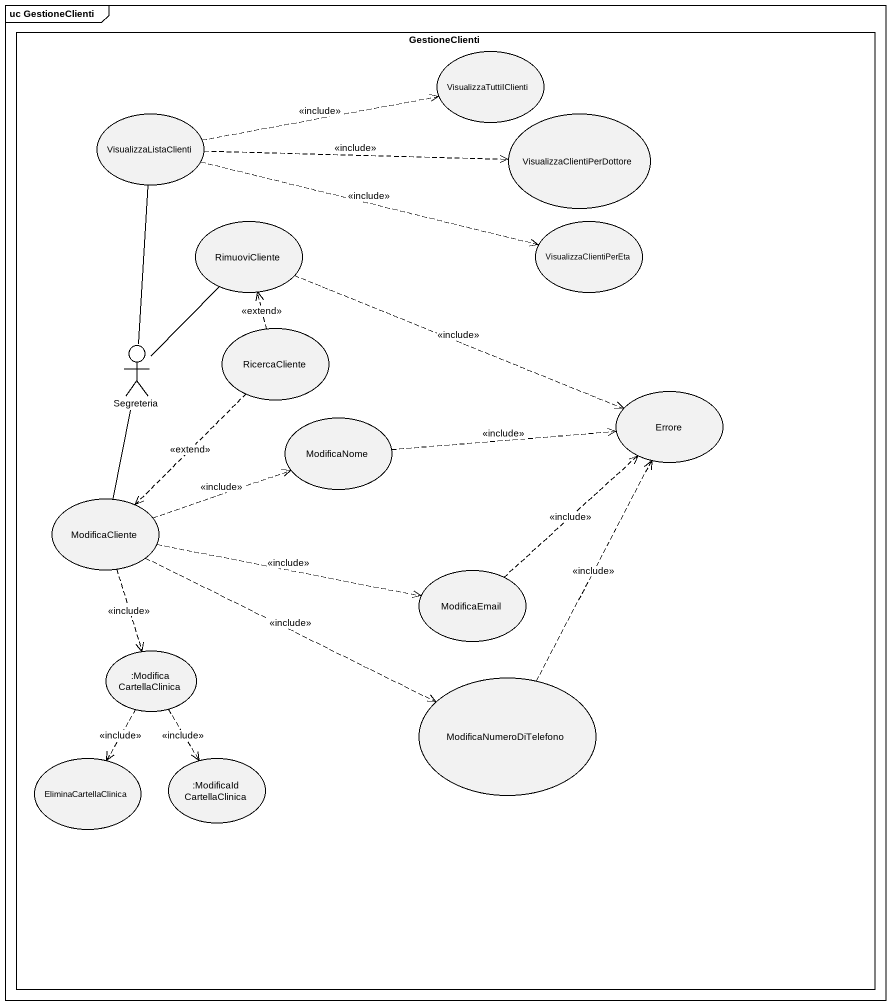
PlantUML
@startuml
mainframe uc GestioneClienti
rectangle GestioneClienti {
  usecase VisualizzaTuttiIClienti
  usecase VisualizzaListaClienti
  usecase VisualizzaClientiPerDottore
  usecase RimuoviCliente
  usecase VisualizzaClientiPerEta
  actor Segreteria
  usecase RicercaCliente
  usecase Errore
  usecase ModificaNome
  usecase ModificaCliente
  usecase ModificaEmail
  usecase ":ModificaCartellaClinica" as ModificaCartellaClinica
  usecase ModificaNumeroDiTelefono
  usecase EliminaCartellaClinica
  usecase ":ModificaIdCartellaClinica" as ModificaIdCartellaClinica
}
VisualizzaListaClienti .right.> VisualizzaTuttiIClienti : <<include>>
VisualizzaListaClienti .right.> VisualizzaClientiPerDottore : <<include>>
VisualizzaListaClienti .right.> VisualizzaClientiPerEta : <<include>>
RimuoviCliente .right.> Errore : <<include>>
Segreteria -up- VisualizzaListaClienti
Segreteria -up- RimuoviCliente
Segreteria -- ModificaCliente
RicercaCliente .up.> RimuoviCliente : <<extend>>
RicercaCliente ..> ModificaCliente : <<extend>>
ModificaNome .right.> Errore : <<include>>
ModificaCliente .right.> ModificaNome : <<include>>
ModificaCliente .right.> ModificaEmail : <<include>>
ModificaCliente ..> ModificaCartellaClinica : <<include>>
ModificaCliente .right.> ModificaNumeroDiTelefono : <<include>>
ModificaEmail .up.> Errore : <<include>>
ModificaCartellaClinica ..> EliminaCartellaClinica : <<include>>
ModificaCartellaClinica ..> ModificaIdCartellaClinica : <<include>>
ModificaNumeroDiTelefono .up.> Errore : <<include>>
@enduml
